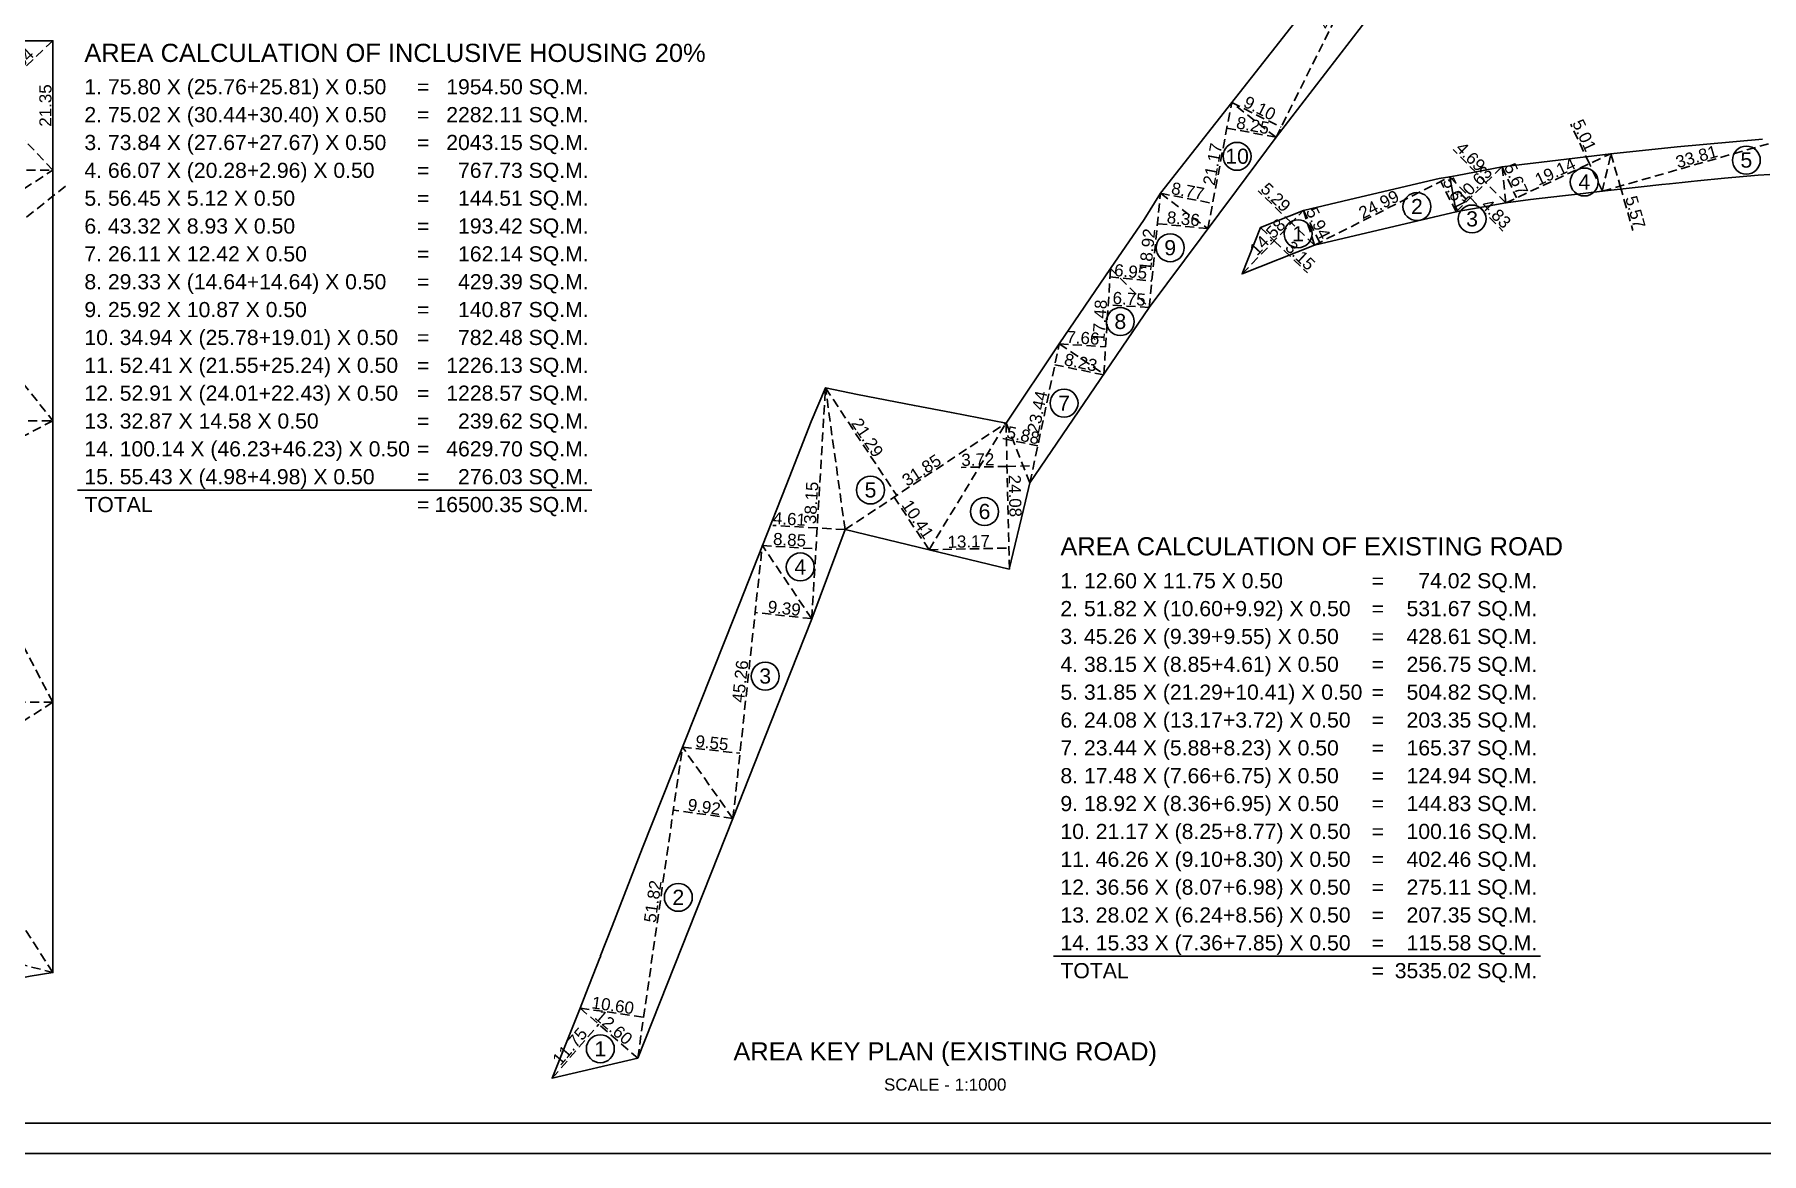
# Model space of a CAD drawing. Header units: millimetres. Extents: x 9625 to 10808, y -1607 to -1252.
# Drawn here: x 10449.5 to 10591.9, y -1603.1 to -1510.8 of the extents above; entities that cross this region are included whole.
import ezdxf
from ezdxf.enums import TextEntityAlignment as Align

# ---------------------------------------------------------------- set-up
doc = ezdxf.new("R2010")
doc.units = ezdxf.units.MM
doc.header["$LTSCALE"] = 3
doc.header["$MEASUREMENT"] = 0
doc.header["$PDMODE"] = 35
doc.header["$PDSIZE"] = 1
doc.linetypes.add('HIDDEN', pattern=[0.375, 0.25, -0.125])
doc.layers.get('Defpoints').update_dxf_attribs({"linetype": 'HIDDEN'})
for name, color, linetype in [('DIM', 8, 'HIDDEN'), ('PLOT TEXT', 3, 'Continuous'), ('Text', 3, 'Continuous'), ('WALL', 6, 'Continuous')]:
    doc.layers.add(name, color=color, linetype=linetype)
doc.styles.add('ARIAL', font='arial.ttf')
doc.styles.get("Standard").update_dxf_attribs({"font": 'arial.ttf'})
doc.dimstyles.new('ISO-25', dxfattribs={"dimtxt": 1, "dimasz": 1, "dimexe": 0, "dimexo": 0, "dimgap": 0.1, "dimtad": 1, "dimzin": 0, "dimdsep": 46, "dimtxsty": 'Standard', "dimblk": 'NONE', "dimcen": 2.5, "dimse1": 1, "dimse2": 1, "dimclrd": 256, "dimclre": 256, "dimclrt": 3, "dimadec": 0, "dimazin": 0, "dimtfac": 1, "dimtmove": 0, "dimatfit": 3, "dimfxl": 1, "dimarcsym": 0})

# ---------------------------------------------------------------- blocks, each defined once
blk = doc.blocks.new('*D1587')
at = {"layer": 'Defpoints', "color": 0}
for p in [(10451.02, -1511.33), (10445.69, -1516.35), (10445.69, -1516.35)]:
    blk.add_point(p, dxfattribs=at)
at = {"layer": 'DIM', "lineweight": -2}
blk.add_line((10451.02, -1511.33), (10445.69, -1516.35), dxfattribs=at)
at = {"layer": 'DIM', "color": 3, "insert": (10447.94, -1513.4), "char_height": 1, "attachment_point": 5, "rotation": 43.2957}
blk.add_mtext('14.64', dxfattribs=at)
blk = doc.blocks.new('_None')
blk = doc.blocks.new('*D1586')
at = {"layer": 'Defpoints', "color": 0}
for p in [(10440.97, -1511.33), (10440.97, -1511.33), (10451.02, -1522)]:
    blk.add_point(p, dxfattribs=at)
at = {"layer": 'DIM', "lineweight": -2}
blk.add_line((10451.02, -1522), (10440.97, -1511.33), dxfattribs=at)
at = {"layer": 'DIM', "color": 3, "insert": (10446.44, -1516.25), "char_height": 1, "attachment_point": 5, "rotation": 313.2957}
blk.add_mtext('29.33', dxfattribs=at)
blk = doc.blocks.new('*D1585')
at = {"layer": 'Defpoints', "color": 0}
for p in [(10451.02, -1522), (10440.95, -1530.05), (10441.99, -1531.35)]:
    blk.add_point(p, dxfattribs=at)
at = {"layer": 'DIM', "lineweight": -2}
blk.add_line((10452.06, -1523.31), (10441.99, -1531.35), dxfattribs=at)
at = {"layer": 'DIM', "color": 3, "insert": (10446.65, -1526.85), "char_height": 1, "attachment_point": 5, "rotation": 38.6117}
blk.add_mtext('25.78', dxfattribs=at)
blk = doc.blocks.new('*D1583')
at = {"layer": 'Defpoints', "color": 0}
for p in [(10440.12, -1529.01), (10451.02, -1542.66), (10451.02, -1542.66)]:
    blk.add_point(p, dxfattribs=at)
at = {"layer": 'DIM', "lineweight": -2}
blk.add_line((10440.12, -1529.01), (10451.02, -1542.66), dxfattribs=at)
at = {"layer": 'DIM', "color": 3, "insert": (10446.05, -1535.46), "char_height": 1, "attachment_point": 5, "rotation": 308.6117}
blk.add_mtext('34.94', dxfattribs=at)
blk = doc.blocks.new('*D1581')
at = {"layer": 'Defpoints', "color": 0}
for p in [(10451.02, -1522), (10451.02, -1522), (10440.12, -1529.01)]:
    blk.add_point(p, dxfattribs=at)
at = {"layer": 'DIM', "lineweight": -2}
blk.add_line((10440.12, -1529.01), (10451.02, -1522), dxfattribs=at)
at = {"layer": 'DIM', "color": 3, "insert": (10445.24, -1524.99), "char_height": 1, "attachment_point": 5, "rotation": 32.7301}
blk.add_mtext('25.92', dxfattribs=at)
blk = doc.blocks.new('*D1579')
at = {"layer": 'Defpoints', "color": 0}
for p in [(10451.02, -1542.66), (10441.48, -1547.66), (10441.48, -1547.66)]:
    blk.add_point(p, dxfattribs=at)
at = {"layer": 'DIM', "lineweight": -2}
blk.add_line((10451.02, -1542.66), (10441.48, -1547.66), dxfattribs=at)
at = {"layer": 'DIM', "color": 3, "insert": (10445.97, -1544.62), "char_height": 1, "attachment_point": 5, "rotation": 27.66}
blk.add_mtext('21.55', dxfattribs=at)
blk = doc.blocks.new('*D1578')
at = {"layer": 'Defpoints', "color": 0}
for p in [(10438.86, -1542.66), (10438.86, -1542.66), (10451.02, -1565.87)]:
    blk.add_point(p, dxfattribs=at)
at = {"layer": 'DIM', "lineweight": -2}
blk.add_line((10451.02, -1565.87), (10438.86, -1542.66), dxfattribs=at)
at = {"layer": 'DIM', "color": 3, "insert": (10445.48, -1553.98), "char_height": 1, "attachment_point": 5, "rotation": 297.66}
blk.add_mtext('52.41', dxfattribs=at)
blk = doc.blocks.new('*D1577')
at = {"layer": 'Defpoints', "color": 0}
for p in [(10451.02, -1565.87), (10440.91, -1572.34), (10440.91, -1572.34)]:
    blk.add_point(p, dxfattribs=at)
at = {"layer": 'DIM', "lineweight": -2}
blk.add_line((10451.02, -1565.87), (10440.91, -1572.34), dxfattribs=at)
at = {"layer": 'DIM', "color": 3, "insert": (10445.64, -1568.59), "char_height": 1, "attachment_point": 5, "rotation": 32.5852}
blk.add_mtext('24.01', dxfattribs=at)
blk = doc.blocks.new('*D1575')
at = {"layer": 'Defpoints', "color": 0}
for p in [(10436.77, -1565.87), (10436.77, -1565.87), (10451.02, -1588.16)]:
    blk.add_point(p, dxfattribs=at)
at = {"layer": 'DIM', "lineweight": -2}
blk.add_line((10451.02, -1588.16), (10436.77, -1565.87), dxfattribs=at)
at = {"layer": 'DIM', "color": 3, "insert": (10444.41, -1576.69), "char_height": 1, "attachment_point": 5, "rotation": 302.5852}
blk.add_mtext('52.91', dxfattribs=at)
blk = doc.blocks.new('*D1573')
at = {"layer": 'Defpoints', "color": 0}
for p in [(10435.1, -1584.08), (10451.02, -1588.16), (10451.02, -1588.16)]:
    blk.add_point(p, dxfattribs=at)
at = {"layer": 'DIM', "lineweight": -2}
blk.add_line((10435.1, -1584.08), (10451.02, -1588.16), dxfattribs=at)
at = {"layer": 'DIM', "color": 3, "insert": (10443.21, -1585.53), "char_height": 1, "attachment_point": 5, "rotation": 345.622}
blk.add_mtext('32.87', dxfattribs=at)
blk = doc.blocks.new('*D1572')
at = {"layer": 'Defpoints', "color": 0}
for p in [(10451.02, -1511.33), (10451.02, -1522), (10451.02, -1522)]:
    blk.add_point(p, dxfattribs=at)
at = {"layer": 'DIM', "lineweight": -2}
blk.add_line((10451.02, -1511.33), (10451.02, -1522), dxfattribs=at)
at = {"layer": 'DIM', "color": 3, "insert": (10450.41, -1516.67), "char_height": 1, "attachment_point": 5, "rotation": 90}
blk.add_mtext('21.35', dxfattribs=at)
blk = doc.blocks.new('*D1571')
at = {"layer": 'Defpoints', "color": 0}
for p in [(10440.97, -1511.33), (10451.02, -1511.33), (10451.02, -1511.33)]:
    blk.add_point(p, dxfattribs=at)
at = {"layer": 'DIM', "lineweight": -2}
blk.add_line((10440.97, -1511.33), (10451.02, -1511.33), dxfattribs=at)
at = {"layer": 'DIM', "color": 3, "insert": (10445.99, -1510.72), "char_height": 1, "attachment_point": 5}
blk.add_mtext('20.11', dxfattribs=at)
blk = doc.blocks.new('*D445')
at = {"layer": 'Defpoints', "color": 0}
for p in [(10579.49, -1520.64), (10580.26, -1523.32), (10580.26, -1523.32)]:
    blk.add_point(p, dxfattribs=at)
at = {"layer": 'DIM', "lineweight": -2}
for p, q in [((10579.49, -1520.64), (10580.26, -1523.32)), ((10580.26, -1523.32), (10581.31, -1526.97))]:
    blk.add_line(p, q, dxfattribs=at)
at = {"layer": 'DIM', "color": 3, "insert": (10581.51, -1525.46), "char_height": 1, "attachment_point": 5, "rotation": 285.972}
blk.add_mtext('5.57', dxfattribs=at)
blk = doc.blocks.new('*D444')
at = {"layer": 'Defpoints', "color": 0}
for p in [(10594.66, -1519.2), (10578.79, -1523.74), (10578.79, -1523.74)]:
    blk.add_point(p, dxfattribs=at)
at = {"layer": 'DIM', "lineweight": -2}
blk.add_line((10594.66, -1519.2), (10578.79, -1523.74), dxfattribs=at)
at = {"layer": 'DIM', "color": 3, "insert": (10586.56, -1520.89), "char_height": 1, "attachment_point": 5, "rotation": 15.972}
blk.add_mtext('33.81', dxfattribs=at)
blk = doc.blocks.new('*D443')
at = {"layer": 'Defpoints', "color": 0}
for p in [(10570.52, -1521.72), (10571.72, -1524.28), (10571.72, -1524.28)]:
    blk.add_point(p, dxfattribs=at)
at = {"layer": 'DIM', "lineweight": -2}
blk.add_line((10570.52, -1521.72), (10571.72, -1524.28), dxfattribs=at)
at = {"layer": 'DIM', "color": 3, "insert": (10571.68, -1522.74), "char_height": 1, "attachment_point": 5, "rotation": 295.1006}
blk.add_mtext('5.67', dxfattribs=at)
blk = doc.blocks.new('*D442')
at = {"layer": 'Defpoints', "color": 0}
for p in [(10577.72, -1521.47), (10577.72, -1521.47), (10578.79, -1523.74)]:
    blk.add_point(p, dxfattribs=at)
at = {"layer": 'DIM', "lineweight": -2}
for p, q in [((10577.72, -1521.47), (10576.19, -1518.21)), ((10578.79, -1523.74), (10577.72, -1521.47))]:
    blk.add_line(p, q, dxfattribs=at)
at = {"layer": 'DIM', "color": 3, "insert": (10577.3, -1519.13), "char_height": 1, "attachment_point": 5, "rotation": 295.1006}
blk.add_mtext('5.01', dxfattribs=at)
blk = doc.blocks.new('*D441')
at = {"layer": 'Defpoints', "color": 0}
for p in [(10579.49, -1520.64), (10579.49, -1520.64), (10570.83, -1524.7)]:
    blk.add_point(p, dxfattribs=at)
at = {"layer": 'DIM', "lineweight": -2}
blk.add_line((10570.83, -1524.7), (10579.49, -1520.64), dxfattribs=at)
at = {"layer": 'DIM', "color": 3, "insert": (10574.9, -1522.12), "char_height": 1, "attachment_point": 5, "rotation": 25.1006}
blk.add_mtext('19.14', dxfattribs=at)
blk = doc.blocks.new('*D440')
at = {"layer": 'Defpoints', "color": 0}
for p in [(10566.21, -1522.56), (10567.91, -1524.29), (10567.91, -1524.29)]:
    blk.add_point(p, dxfattribs=at)
at = {"layer": 'DIM', "lineweight": -2}
for p, q in [((10566.21, -1522.56), (10567.91, -1524.29)), ((10567.91, -1524.29), (10570.59, -1527.02))]:
    blk.add_line(p, q, dxfattribs=at)
at = {"layer": 'DIM', "color": 3, "insert": (10570.04, -1525.58), "char_height": 1, "attachment_point": 5, "rotation": 314.4799}
blk.add_mtext('4.83', dxfattribs=at)
blk = doc.blocks.new('*D439')
at = {"layer": 'Defpoints', "color": 0}
for p in [(10569.19, -1523.03), (10569.19, -1523.03), (10570.83, -1524.7)]:
    blk.add_point(p, dxfattribs=at)
at = {"layer": 'DIM', "lineweight": -2}
for p, q in [((10569.19, -1523.03), (10566.49, -1520.29)), ((10570.83, -1524.7), (10569.19, -1523.03))]:
    blk.add_line(p, q, dxfattribs=at)
at = {"layer": 'DIM', "color": 3, "insert": (10567.93, -1520.88), "char_height": 1, "attachment_point": 5, "rotation": 314.4799}
blk.add_mtext('4.69', dxfattribs=at)
blk = doc.blocks.new('*D438')
at = {"layer": 'Defpoints', "color": 0}
for p in [(10570.52, -1521.72), (10570.52, -1521.72), (10566.73, -1525.44)]:
    blk.add_point(p, dxfattribs=at)
at = {"layer": 'DIM', "lineweight": -2}
blk.add_line((10566.73, -1525.44), (10570.52, -1521.72), dxfattribs=at)
at = {"layer": 'DIM', "color": 3, "insert": (10568.2, -1523.14), "char_height": 1, "attachment_point": 5, "rotation": 44.4799}
blk.add_mtext('10.63', dxfattribs=at)
blk = doc.blocks.new('*D437')
at = {"layer": 'Defpoints', "color": 0}
for p in [(10565.47, -1522.94), (10565.47, -1522.94), (10566.73, -1525.44)]:
    blk.add_point(p, dxfattribs=at)
at = {"layer": 'DIM', "lineweight": -2}
blk.add_line((10566.73, -1525.44), (10565.47, -1522.94), dxfattribs=at)
at = {"layer": 'DIM', "color": 3, "insert": (10566.64, -1523.92), "char_height": 1, "attachment_point": 5, "rotation": 296.7359}
blk.add_mtext('5.61', dxfattribs=at)
blk = doc.blocks.new('*D436')
at = {"layer": 'Defpoints', "color": 0}
for p in [(10554.15, -1525.31), (10555.49, -1527.97), (10555.49, -1527.97)]:
    blk.add_point(p, dxfattribs=at)
at = {"layer": 'DIM', "lineweight": -2}
blk.add_line((10554.15, -1525.31), (10555.49, -1527.97), dxfattribs=at)
at = {"layer": 'DIM', "color": 3, "insert": (10555.36, -1526.37), "char_height": 1, "attachment_point": 5, "rotation": 296.7359}
blk.add_mtext('5.94', dxfattribs=at)
blk = doc.blocks.new('*D435')
at = {"layer": 'Defpoints', "color": 0}
for p in [(10566.21, -1522.56), (10566.21, -1522.56), (10555.05, -1528.18)]:
    blk.add_point(p, dxfattribs=at)
at = {"layer": 'DIM', "lineweight": -2}
blk.add_line((10555.05, -1528.18), (10566.21, -1522.56), dxfattribs=at)
at = {"layer": 'DIM', "color": 3, "insert": (10560.36, -1524.83), "char_height": 1, "attachment_point": 5, "rotation": 26.7359}
blk.add_mtext('24.99', dxfattribs=at)
blk = doc.blocks.new('*D434')
at = {"layer": 'Defpoints', "color": 0}
for p in [(10550.6, -1526.73), (10551.73, -1527.82), (10551.73, -1527.82)]:
    blk.add_point(p, dxfattribs=at)
at = {"layer": 'DIM', "lineweight": -2}
for p, q in [((10550.6, -1526.73), (10551.73, -1527.82)), ((10551.73, -1527.82), (10554.47, -1530.47))]:
    blk.add_line(p, q, dxfattribs=at)
at = {"layer": 'DIM', "color": 3, "insert": (10553.88, -1529.05), "char_height": 1, "attachment_point": 5, "rotation": 316.0235}
blk.add_mtext('3.15', dxfattribs=at)
blk = doc.blocks.new('*D433')
at = {"layer": 'Defpoints', "color": 0}
for p in [(10553.15, -1526.35), (10553.15, -1526.35), (10555.05, -1528.18)]:
    blk.add_point(p, dxfattribs=at)
at = {"layer": 'DIM', "lineweight": -2}
for p, q in [((10553.15, -1526.35), (10550.42, -1523.71)), ((10555.05, -1528.18), (10553.15, -1526.35))]:
    blk.add_line(p, q, dxfattribs=at)
at = {"layer": 'DIM', "color": 3, "insert": (10551.85, -1524.24), "char_height": 1, "attachment_point": 5, "rotation": 316.0235}
blk.add_mtext('5.29', dxfattribs=at)
blk = doc.blocks.new('*D432')
at = {"layer": 'Defpoints', "color": 0}
for p in [(10554.15, -1525.31), (10554.15, -1525.31), (10549.09, -1530.56)]:
    blk.add_point(p, dxfattribs=at)
at = {"layer": 'DIM', "lineweight": -2}
blk.add_line((10549.09, -1530.56), (10554.15, -1525.31), dxfattribs=at)
at = {"layer": 'DIM', "color": 3, "insert": (10551.18, -1527.51), "char_height": 1, "attachment_point": 5, "rotation": 46.0235}
blk.add_mtext('14.58', dxfattribs=at)
blk = doc.blocks.new('*D422')
at = {"layer": 'Defpoints', "color": 0}
for p in [(10548.23, -1516.42), (10552.3, -1518.46), (10552.3, -1518.46)]:
    blk.add_point(p, dxfattribs=at)
at = {"layer": 'DIM', "lineweight": -2}
blk.add_line((10548.23, -1516.42), (10552.3, -1518.46), dxfattribs=at)
at = {"layer": 'DIM', "color": 3, "insert": (10550.54, -1516.89), "char_height": 1, "attachment_point": 5, "rotation": 333.4339}
blk.add_mtext('9.10', dxfattribs=at)
blk = doc.blocks.new('*D420')
at = {"layer": 'Defpoints', "color": 0}
for p in [(10562.23, -1498.61), (10562.23, -1498.61), (10551.88, -1519.29)]:
    blk.add_point(p, dxfattribs=at)
at = {"layer": 'DIM', "lineweight": -2}
blk.add_line((10551.88, -1519.29), (10562.23, -1498.61), dxfattribs=at)
at = {"layer": 'DIM', "color": 3, "insert": (10556.51, -1508.68), "char_height": 1, "attachment_point": 5, "rotation": 63.4339}
blk.add_mtext('46.26', dxfattribs=at)
blk = doc.blocks.new('*D419')
at = {"layer": 'Defpoints', "color": 0}
for p in [(10542.35, -1523.91), (10546.66, -1524.73), (10546.66, -1524.73)]:
    blk.add_point(p, dxfattribs=at)
at = {"layer": 'DIM', "lineweight": -2}
blk.add_line((10542.35, -1523.91), (10546.66, -1524.73), dxfattribs=at)
at = {"layer": 'DIM', "color": 3, "insert": (10544.61, -1523.72), "char_height": 1, "attachment_point": 5, "rotation": 349.2742}
blk.add_mtext('8.77', dxfattribs=at)
blk = doc.blocks.new('*D418')
at = {"layer": 'Defpoints', "color": 0}
for p in [(10547.83, -1518.53), (10547.83, -1518.53), (10551.88, -1519.29)]:
    blk.add_point(p, dxfattribs=at)
at = {"layer": 'DIM', "lineweight": -2}
blk.add_line((10551.88, -1519.29), (10547.83, -1518.53), dxfattribs=at)
at = {"layer": 'DIM', "color": 3, "insert": (10549.97, -1518.31), "char_height": 1, "attachment_point": 5, "rotation": 349.2742}
blk.add_mtext('8.25', dxfattribs=at)
blk = doc.blocks.new('*D417')
at = {"layer": 'Defpoints', "color": 0}
for p in [(10548.23, -1516.42), (10548.23, -1516.42), (10546.26, -1526.82)]:
    blk.add_point(p, dxfattribs=at)
at = {"layer": 'DIM', "lineweight": -2}
blk.add_line((10546.26, -1526.82), (10548.23, -1516.42), dxfattribs=at)
at = {"layer": 'DIM', "color": 3, "insert": (10546.65, -1521.51), "char_height": 1, "attachment_point": 5, "rotation": 79.2742}
blk.add_mtext('21.17', dxfattribs=at)
blk = doc.blocks.new('*D416')
at = {"layer": 'Defpoints', "color": 0}
for p in [(10538.24, -1530.09), (10541.7, -1530.44), (10541.63, -1531.14)]:
    blk.add_point(p, dxfattribs=at)
at = {"layer": 'DIM', "lineweight": -2}
blk.add_line((10538.17, -1530.8), (10541.63, -1531.14), dxfattribs=at)
at = {"layer": 'DIM', "color": 3, "insert": (10539.9, -1530.36), "char_height": 1, "attachment_point": 5, "rotation": 354.3533}
blk.add_mtext('6.95', dxfattribs=at)
blk = doc.blocks.new('*D415')
at = {"layer": 'Defpoints', "color": 0}
for p in [(10542.1, -1526.41), (10542.1, -1526.41), (10546.26, -1526.82)]:
    blk.add_point(p, dxfattribs=at)
at = {"layer": 'DIM', "lineweight": -2}
blk.add_line((10546.26, -1526.82), (10542.1, -1526.41), dxfattribs=at)
at = {"layer": 'DIM', "color": 3, "insert": (10544.24, -1526.01), "char_height": 1, "attachment_point": 5, "rotation": 354.3533}
blk.add_mtext('8.36', dxfattribs=at)
blk = doc.blocks.new('*D414')
at = {"layer": 'Defpoints', "color": 0}
for p in [(10542.35, -1523.91), (10542.35, -1523.91), (10541.42, -1533.32)]:
    blk.add_point(p, dxfattribs=at)
at = {"layer": 'DIM', "lineweight": -2}
blk.add_line((10541.42, -1533.32), (10542.35, -1523.91), dxfattribs=at)
at = {"layer": 'DIM', "color": 3, "insert": (10541.27, -1528.56), "char_height": 1, "attachment_point": 5, "rotation": 84.3533}
blk.add_mtext('18.92', dxfattribs=at)
blk = doc.blocks.new('*D413')
at = {"layer": 'Defpoints', "color": 0}
for p in [(10534.01, -1536.32), (10537.83, -1536.56), (10537.83, -1536.56)]:
    blk.add_point(p, dxfattribs=at)
at = {"layer": 'DIM', "lineweight": -2}
blk.add_line((10534.01, -1536.32), (10537.83, -1536.56), dxfattribs=at)
at = {"layer": 'DIM', "color": 3, "insert": (10535.96, -1535.83), "char_height": 1, "attachment_point": 5, "rotation": 356.3365}
blk.add_mtext('7.66', dxfattribs=at)
blk = doc.blocks.new('*D412')
at = {"layer": 'Defpoints', "color": 0}
for p in [(10538.05, -1533.11), (10538.05, -1533.11), (10541.42, -1533.32)]:
    blk.add_point(p, dxfattribs=at)
at = {"layer": 'DIM', "lineweight": -2}
blk.add_line((10541.42, -1533.32), (10538.05, -1533.11), dxfattribs=at)
at = {"layer": 'DIM', "color": 3, "insert": (10539.77, -1532.61), "char_height": 1, "attachment_point": 5, "rotation": 356.3365}
blk.add_mtext('6.75', dxfattribs=at)
blk = doc.blocks.new('*D411')
at = {"layer": 'Defpoints', "color": 0}
for p in [(10538.24, -1530.09), (10538.24, -1530.09), (10537.68, -1538.82)]:
    blk.add_point(p, dxfattribs=at)
at = {"layer": 'DIM', "lineweight": -2}
blk.add_line((10537.68, -1538.82), (10538.24, -1530.09), dxfattribs=at)
at = {"layer": 'DIM', "color": 3, "insert": (10537.35, -1534.42), "char_height": 1, "attachment_point": 5, "rotation": 86.3365}
blk.add_mtext('17.48', dxfattribs=at)
blk = doc.blocks.new('*D410')
at = {"layer": 'Defpoints', "color": 0}
for p in [(10529.62, -1542.85), (10532.5, -1543.46), (10532.23, -1544.74)]:
    blk.add_point(p, dxfattribs=at)
at = {"layer": 'DIM', "lineweight": -2}
blk.add_line((10529.35, -1544.13), (10532.23, -1544.74), dxfattribs=at)
at = {"layer": 'DIM', "color": 3, "insert": (10531.03, -1543.86), "char_height": 1, "attachment_point": 5, "rotation": 348.098}
blk.add_mtext('5.88', dxfattribs=at)
blk = doc.blocks.new('*D409')
at = {"layer": 'Defpoints', "color": 0}
for p in [(10533.64, -1538.04), (10533.66, -1537.97), (10537.68, -1538.82)]:
    blk.add_point(p, dxfattribs=at)
at = {"layer": 'DIM', "lineweight": -2}
blk.add_line((10537.67, -1538.89), (10533.64, -1538.04), dxfattribs=at)
at = {"layer": 'DIM', "color": 3, "insert": (10535.78, -1537.86), "char_height": 1, "attachment_point": 5, "rotation": 348.098}
blk.add_mtext('8.23', dxfattribs=at)
blk = doc.blocks.new('*D408')
at = {"layer": 'Defpoints', "color": 0}
for p in [(10534.01, -1536.32), (10534.01, -1536.32), (10531.59, -1547.79)]:
    blk.add_point(p, dxfattribs=at)
at = {"layer": 'DIM', "lineweight": -2}
blk.add_line((10531.59, -1547.79), (10534.01, -1536.32), dxfattribs=at)
at = {"layer": 'DIM', "color": 3, "insert": (10532.2, -1541.93), "char_height": 1, "attachment_point": 5, "rotation": 78.098}
blk.add_mtext('23.44', dxfattribs=at)
blk = doc.blocks.new('*D407')
at = {"layer": 'Defpoints', "color": 0}
for p in [(10523.27, -1553.3), (10529.85, -1553.16), (10529.85, -1553.16)]:
    blk.add_point(p, dxfattribs=at)
at = {"layer": 'DIM', "lineweight": -2}
blk.add_line((10523.27, -1553.3), (10529.85, -1553.16), dxfattribs=at)
at = {"layer": 'DIM', "color": 3, "insert": (10526.54, -1552.62), "char_height": 1, "attachment_point": 5, "rotation": 1.2498}
blk.add_mtext('13.17', dxfattribs=at)
blk = doc.blocks.new('*D406')
at = {"layer": 'Defpoints', "color": 0}
for p in [(10529.7, -1546.43), (10529.73, -1547.83), (10531.59, -1547.79)]:
    blk.add_point(p, dxfattribs=at)
at = {"layer": 'DIM', "lineweight": -2}
for p, q in [((10529.7, -1546.43), (10525.92, -1546.51)), ((10531.56, -1546.38), (10529.7, -1546.43))]:
    blk.add_line(p, q, dxfattribs=at)
at = {"layer": 'DIM', "color": 3, "insert": (10527.29, -1545.87), "char_height": 1, "attachment_point": 5, "rotation": 1.2498}
blk.add_mtext('3.72', dxfattribs=at)
blk = doc.blocks.new('*D405')
at = {"layer": 'Defpoints', "color": 0}
for p in [(10529.62, -1542.85), (10529.62, -1542.85), (10529.89, -1554.89)]:
    blk.add_point(p, dxfattribs=at)
at = {"layer": 'DIM', "lineweight": -2}
blk.add_line((10529.89, -1554.89), (10529.62, -1542.85), dxfattribs=at)
at = {"layer": 'DIM', "color": 3, "insert": (10530.36, -1548.86), "char_height": 1, "attachment_point": 5, "rotation": 271.2498}
blk.add_mtext('24.08', dxfattribs=at)
blk = doc.blocks.new('*D404')
at = {"layer": 'Defpoints', "color": 0}
for p in [(10514.73, -1539.95), (10520.6, -1548.82), (10520.6, -1548.82)]:
    blk.add_point(p, dxfattribs=at)
at = {"layer": 'DIM', "lineweight": -2}
blk.add_line((10514.73, -1539.95), (10520.6, -1548.82), dxfattribs=at)
at = {"layer": 'DIM', "color": 3, "insert": (10518.18, -1544.05), "char_height": 1, "attachment_point": 5, "rotation": 303.5015}
blk.add_mtext('21.29', dxfattribs=at)
blk = doc.blocks.new('*D403')
at = {"layer": 'Defpoints', "color": 0}
for p in [(10520.39, -1548.96), (10520.39, -1548.96), (10523.27, -1553.3)]:
    blk.add_point(p, dxfattribs=at)
at = {"layer": 'DIM', "lineweight": -2}
blk.add_line((10523.27, -1553.3), (10520.39, -1548.96), dxfattribs=at)
at = {"layer": 'DIM', "color": 3, "insert": (10522.34, -1550.79), "char_height": 1, "attachment_point": 5, "rotation": 303.5015}
blk.add_mtext('10.41', dxfattribs=at)
blk = doc.blocks.new('*D402')
at = {"layer": 'Defpoints', "color": 0}
for p in [(10529.62, -1542.85), (10529.62, -1542.85), (10516.34, -1551.64)]:
    blk.add_point(p, dxfattribs=at)
at = {"layer": 'DIM', "lineweight": -2}
blk.add_line((10516.34, -1551.64), (10529.62, -1542.85), dxfattribs=at)
at = {"layer": 'DIM', "color": 3, "insert": (10522.65, -1546.74), "char_height": 1, "attachment_point": 5, "rotation": 33.5015}
blk.add_mtext('31.85', dxfattribs=at)
blk = doc.blocks.new('*D401')
at = {"layer": 'Defpoints', "color": 0}
for p in [(10509.52, -1552.96), (10513.94, -1553.22), (10513.94, -1553.22)]:
    blk.add_point(p, dxfattribs=at)
at = {"layer": 'DIM', "lineweight": -2}
blk.add_line((10509.52, -1552.96), (10513.94, -1553.22), dxfattribs=at)
at = {"layer": 'DIM', "color": 3, "insert": (10511.77, -1552.48), "char_height": 1, "attachment_point": 5, "rotation": 356.5923}
blk.add_mtext('8.85', dxfattribs=at)
blk = doc.blocks.new('*D400')
at = {"layer": 'Defpoints', "color": 0}
for p in [(10514.04, -1551.5), (10514.04, -1551.5), (10516.34, -1551.64)]:
    blk.add_point(p, dxfattribs=at)
at = {"layer": 'DIM', "lineweight": -2}
for p, q in [((10514.04, -1551.5), (10510.4, -1551.29)), ((10516.34, -1551.64), (10514.04, -1551.5))]:
    blk.add_line(p, q, dxfattribs=at)
at = {"layer": 'DIM', "color": 3, "insert": (10511.76, -1550.76), "char_height": 1, "attachment_point": 5, "rotation": 356.5923}
blk.add_mtext('4.61', dxfattribs=at)
blk = doc.blocks.new('*D399')
at = {"layer": 'Defpoints', "color": 0}
for p in [(10514.73, -1539.95), (10514.73, -1539.95), (10513.6, -1558.98)]:
    blk.add_point(p, dxfattribs=at)
at = {"layer": 'DIM', "lineweight": -2}
blk.add_line((10513.6, -1558.98), (10514.73, -1539.95), dxfattribs=at)
at = {"layer": 'DIM', "color": 3, "insert": (10513.55, -1549.43), "char_height": 1, "attachment_point": 5, "rotation": 86.5923}
blk.add_mtext('38.15', dxfattribs=at)
blk = doc.blocks.new('*D398')
at = {"layer": 'Defpoints', "color": 0}
for p in [(10502.93, -1569.57), (10507.68, -1570.08), (10507.68, -1570.08)]:
    blk.add_point(p, dxfattribs=at)
at = {"layer": 'DIM', "lineweight": -2}
blk.add_line((10502.93, -1569.57), (10507.68, -1570.08), dxfattribs=at)
at = {"layer": 'DIM', "color": 3, "insert": (10505.37, -1569.22), "char_height": 1, "attachment_point": 5, "rotation": 353.8456}
blk.add_mtext('9.55', dxfattribs=at)
blk = doc.blocks.new('*D397')
at = {"layer": 'Defpoints', "color": 0}
for p in [(10508.93, -1558.48), (10508.93, -1558.48), (10513.6, -1558.98)]:
    blk.add_point(p, dxfattribs=at)
at = {"layer": 'DIM', "lineweight": -2}
blk.add_line((10513.6, -1558.98), (10508.93, -1558.48), dxfattribs=at)
at = {"layer": 'DIM', "color": 3, "insert": (10511.33, -1558.13), "char_height": 1, "attachment_point": 5, "rotation": 353.8456}
blk.add_mtext('9.39', dxfattribs=at)
blk = doc.blocks.new('*D396')
at = {"layer": 'Defpoints', "color": 0}
for p in [(10509.52, -1552.96), (10509.52, -1552.96), (10507.1, -1575.46)]:
    blk.add_point(p, dxfattribs=at)
at = {"layer": 'DIM', "lineweight": -2}
blk.add_line((10507.1, -1575.46), (10509.52, -1552.96), dxfattribs=at)
at = {"layer": 'DIM', "color": 3, "insert": (10507.7, -1564.15), "char_height": 1, "attachment_point": 5, "rotation": 83.8456}
blk.add_mtext('45.26', dxfattribs=at)
blk = doc.blocks.new('*D395')
at = {"layer": 'Defpoints', "color": 0}
for p in [(10494.49, -1591.09), (10499.74, -1591.85), (10499.74, -1591.85)]:
    blk.add_point(p, dxfattribs=at)
at = {"layer": 'DIM', "lineweight": -2}
blk.add_line((10494.49, -1591.09), (10499.74, -1591.85), dxfattribs=at)
at = {"layer": 'DIM', "color": 3, "insert": (10497.2, -1590.87), "char_height": 1, "attachment_point": 5, "rotation": 351.8405}
blk.add_mtext('10.60', dxfattribs=at)
blk = doc.blocks.new('*D394')
at = {"layer": 'Defpoints', "color": 0}
for p in [(10502.19, -1574.76), (10502.19, -1574.76), (10507.1, -1575.46)]:
    blk.add_point(p, dxfattribs=at)
at = {"layer": 'DIM', "lineweight": -2}
blk.add_line((10507.1, -1575.46), (10502.19, -1574.76), dxfattribs=at)
at = {"layer": 'DIM', "color": 3, "insert": (10504.73, -1574.5), "char_height": 1, "attachment_point": 5, "rotation": 351.8405}
blk.add_mtext('9.92', dxfattribs=at)
blk = doc.blocks.new('*D393')
at = {"layer": 'Defpoints', "color": 0}
for p in [(10502.93, -1569.57), (10502.93, -1569.57), (10499.25, -1595.22)]:
    blk.add_point(p, dxfattribs=at)
at = {"layer": 'DIM', "lineweight": -2}
blk.add_line((10499.25, -1595.22), (10502.93, -1569.57), dxfattribs=at)
at = {"layer": 'DIM', "color": 3, "insert": (10500.49, -1582.3), "char_height": 1, "attachment_point": 5, "rotation": 81.8405}
blk.add_mtext('51.82', dxfattribs=at)
blk = doc.blocks.new('*D392')
at = {"layer": 'Defpoints', "color": 0}
for p in [(10496.03, -1592.43), (10496.03, -1592.43), (10492.19, -1596.88)]:
    blk.add_point(p, dxfattribs=at)
at = {"layer": 'DIM', "lineweight": -2}
blk.add_line((10492.19, -1596.88), (10496.03, -1592.43), dxfattribs=at)
at = {"layer": 'DIM', "color": 3, "insert": (10493.65, -1594.25), "char_height": 1, "attachment_point": 5, "rotation": 49.13}
blk.add_mtext('11.75', dxfattribs=at)
blk = doc.blocks.new('*D391')
at = {"layer": 'Defpoints', "color": 0}
for p in [(10494.49, -1591.09), (10499.25, -1595.22), (10499.25, -1595.22)]:
    blk.add_point(p, dxfattribs=at)
at = {"layer": 'DIM', "lineweight": -2}
blk.add_line((10494.49, -1591.09), (10499.25, -1595.22), dxfattribs=at)
at = {"layer": 'DIM', "color": 3, "insert": (10497.27, -1592.69), "char_height": 1, "attachment_point": 5, "rotation": 319.13}
blk.add_mtext('12.60', dxfattribs=at)

msp = doc.modelspace()

# ---------------------------------------------------------------- linework, layer by layer
at = {"layer": 'DIM'}
for p, q in [((10551.8816, -1519.2929), (10548.2283, -1516.4228)), ((10578.7851, -1523.7448), (10579.4935, -1520.6444)), ((10440.9657, -1522.0047), (10451.022, -1522.0047)), ((10570.5217, -1521.7177), (10570.8287, -1524.7034)), ((10542.3468, -1523.9091), (10546.2582, -1526.8233)), ((10554.1507, -1525.3139), (10555.0541, -1528.1833)), ((10538.242, -1530.0949), (10541.4161, -1533.3224)), ((10534.0065, -1536.3192), (10537.6835, -1538.8171)), ((10516.3432, -1551.6405), (10514.7294, -1539.9453)), ((10438.8567, -1542.6625), (10451.022, -1542.6625)), ((10523.2665, -1553.3013), (10529.623, -1542.8503)), ((10531.5891, -1547.7884), (10529.623, -1542.8503)), ((10513.5957, -1558.985), (10509.5223, -1552.9617)), ((10436.7745, -1565.8734), (10451.022, -1565.8734)), ((10507.0962, -1575.4613), (10502.9301, -1569.5664))]:
    msp.add_line(p, q, dxfattribs=at)
at = {"layer": 'PLOT TEXT', "linetype": 'Continuous'}
for p, q in [((10453.0368, -1548.3896), (10495.4676, -1548.3896)), ((10533.5217, -1586.8247), (10573.6816, -1586.8247))]:
    msp.add_line(p, q, dxfattribs=at)
at = {"layer": 'Text', "linetype": 'Continuous'}
for centre in [(10548.6696, -1520.8595), (10590.6645, -1521.1759), (10577.2971, -1522.976), (10563.4983, -1525.0014), (10568.048, -1526.0253), (10553.702, -1527.247), (10543.154, -1528.4015), (10539.0404, -1534.482), (10534.4024, -1541.212), (10518.4408, -1548.3744), (10527.8438, -1550.1503), (10512.6494, -1554.7171), (10509.7598, -1563.7225), (10502.5946, -1581.9618), (10496.163, -1594.4492)]:
    msp.add_circle(centre, 1.1515, dxfattribs=at)
at = {"layer": 'WALL', "color": 8}
msp.add_lwpolyline([(10100.0905, -1603.0802), (10808.0631, -1603.0802), (10808.0631, -1252.0859), (10100.0905, -1252.0859)], close=True, dxfattribs=at)
at = {"layer": 'WALL'}
for points in [[(10104.0905, -1600.5802), (10805.5631, -1600.5802), (10805.5631, -1254.5859), (10104.0905, -1254.5859)], [(10440.9657, -1511.3317), (10451.022, -1511.3317), (10451.022, -1588.1643), (10449.1537, -1588.471), (10443.522, -1589.6038), (10435.1339, -1591.3047), (10434.3708, -1591.4193), (10434.449, -1590.7149), (10434.7066, -1588.3943), (10435.1021, -1584.0833), (10436.1767, -1572.3652), (10436.1767, -1572.3652), (10436.7745, -1565.8734), (10437.762, -1555.0985), (10438.8567, -1542.6625), (10439.3333, -1537.535), (10440.1201, -1529.0117), (10440.9657, -1522.0047)], [(10566.2129, -1522.5623), (10565.3442, -1522.6827), (10557.9569, -1524.4192), (10554.1507, -1525.3139), (10550.5958, -1526.7302), (10549.0889, -1530.5599), (10555.0541, -1528.1833), (10564.9732, -1525.8479), (10566.7288, -1525.4424)]]:
    msp.add_lwpolyline(points, close=True, dxfattribs=at)
for points in [[(10565.1218, -1502.0884), (10551.8816, -1519.2929), (10548.6108, -1523.6658), (10541.4161, -1533.3224), (10531.5891, -1547.7884), (10531.227, -1549.2979), (10529.8857, -1554.8892), (10523.2665, -1553.3013), (10516.3432, -1551.6405), (10514.9775, -1555.3157), (10513.5957, -1558.985), (10510.7262, -1566.2814), (10507.0962, -1575.4613), (10499.2524, -1595.216), (10492.189, -1596.8764), (10494.4894, -1591.0945), (10494.4869, -1591.0935), (10494.9632, -1589.9025), (10496.1131, -1586.9526), (10496.1138, -1586.9527), (10496.2009, -1586.8351), (10496.1618, -1586.8279), (10497.1278, -1584.3497), (10499.6497, -1577.8861), (10502.9301, -1569.5664), (10505.4788, -1563.2293), (10507.2141, -1558.8166), (10509.5223, -1552.9617), (10511.4885, -1547.9942), (10512.683, -1544.9765), (10513.5595, -1542.7321), (10514.7294, -1539.9453), (10517.36, -1540.4898), (10522.0679, -1541.4075), (10525.1102, -1541.9885), (10529.623, -1542.8503), (10534.0065, -1536.3192), (10538.242, -1530.0949), (10541.0135, -1526.0729), (10542.3468, -1523.9091), (10562.2252, -1498.6065)], [(10592.6104, -1522.3471), (10591.6504, -1522.4238), (10588.8707, -1522.6659), (10586.63, -1522.8668), (10586.101, -1522.9279), (10585.3827, -1523.0109), (10584.3223, -1523.1242), (10583.7086, -1523.1898), (10581.9809, -1523.381), (10578.7851, -1523.7448), (10577.2219, -1523.9238), (10574.5307, -1524.2331), (10572.853, -1524.4311), (10570.8287, -1524.7034), (10568.5535, -1525.111), (10566.816, -1525.4222), (10566.7288, -1525.4424), (10566.2129, -1522.5623), (10566.2129, -1522.5623), (10566.8254, -1522.4422), (10570.5217, -1521.7177), (10573.763, -1521.328), (10579.4935, -1520.6444), (10584.9692, -1520.0803), (10591.9857, -1519.4435)]]:
    msp.add_lwpolyline(points, dxfattribs=at)

# ---------------------------------------------------------------- texts
at = {"layer": 'PLOT TEXT', "linetype": 'Continuous', "style": 'ARIAL'}
for s, p in [('1. 75.80 X (25.76+25.81) X 0.50', (10453.6186, -1515.7482)), ('=', (10481.0492, -1515.7482)), ('2. 75.02 X (30.44+30.40) X 0.50', (10453.6186, -1518.0449)), ('=', (10481.0492, -1518.0449)), ('3. 73.84 X (27.67+27.67) X 0.50', (10453.6186, -1520.3415)), ('=', (10481.0492, -1520.3415)), ('4. 66.07 X (20.28+2.96) X 0.50', (10453.6186, -1522.6381)), ('=', (10481.0492, -1522.6381)), ('5. 56.45 X 5.12 X 0.50', (10453.6186, -1524.9348)), ('=', (10481.0492, -1524.9348)), ('6. 43.32 X 8.93 X 0.50', (10453.6186, -1527.2314)), ('=', (10481.0492, -1527.2314)), ('7. 26.11 X 12.42 X 0.50', (10453.6186, -1529.528)), ('=', (10481.0492, -1529.528)), ('8. 29.33 X (14.64+14.64) X 0.50', (10453.6186, -1531.8247)), ('=', (10481.0492, -1531.8247)), ('9. 25.92 X 10.87 X 0.50', (10453.6186, -1534.1213)), ('=', (10481.0492, -1534.1213)), ('10. 34.94 X (25.78+19.01) X 0.50', (10453.6186, -1536.4179)), ('=', (10481.0492, -1536.4179)), ('11. 52.41 X (21.55+25.24) X 0.50', (10453.6186, -1538.7146)), ('=', (10481.0492, -1538.7146)), ('12. 52.91 X (24.01+22.43) X 0.50', (10453.6186, -1541.0112)), ('=', (10481.0492, -1541.0112)), ('13. 32.87 X 14.58 X 0.50', (10453.6186, -1543.3078)), ('=', (10481.0492, -1543.3078)), ('14. 100.14 X (46.23+46.23) X 0.50', (10453.6186, -1545.6045)), ('=', (10481.0492, -1545.6045)), ('15. 55.43 X (4.98+4.98) X 0.50', (10453.6186, -1547.9011)), ('=', (10481.0492, -1547.9011)), ('TOTAL', (10453.6186, -1550.1977)), ('=', (10481.0492, -1550.1977)), ('1. 12.60 X 11.75 X 0.50', (10534.1035, -1556.4799)), ('=', (10559.7677, -1556.4799)), ('2. 51.82 X (10.60+9.92) X 0.50', (10534.1035, -1558.7765)), ('=', (10559.7677, -1558.7765)), ('3. 45.26 X (9.39+9.55) X 0.50', (10534.1035, -1561.0732)), ('=', (10559.7677, -1561.0732)), ('4. 38.15 X (8.85+4.61) X 0.50', (10534.1035, -1563.3698)), ('=', (10559.7677, -1563.3698)), ('5. 31.85 X (21.29+10.41) X 0.50', (10534.1035, -1565.6664)), ('=', (10559.7677, -1565.6664)), ('6. 24.08 X (13.17+3.72) X 0.50', (10534.1035, -1567.9631)), ('=', (10559.7677, -1567.9631)), ('7. 23.44 X (5.88+8.23) X 0.50', (10534.1035, -1570.2597)), ('=', (10559.7677, -1570.2597)), ('8. 17.48 X (7.66+6.75) X 0.50', (10534.1035, -1572.5563)), ('=', (10559.7677, -1572.5563)), ('9. 18.92 X (8.36+6.95) X 0.50', (10534.1035, -1574.853)), ('=', (10559.7677, -1574.853)), ('10. 21.17 X (8.25+8.77) X 0.50', (10534.1035, -1577.1496)), ('=', (10559.7677, -1577.1496)), ('11. 46.26 X (9.10+8.30) X 0.50', (10534.1035, -1579.4462)), ('=', (10559.7677, -1579.4462)), ('12. 36.56 X (8.07+6.98) X 0.50', (10534.1035, -1581.7429)), ('=', (10559.7677, -1581.7429)), ('13. 28.02 X (6.24+8.56) X 0.50', (10534.1035, -1584.0395)), ('=', (10559.7677, -1584.0395)), ('14. 15.33 X (7.36+7.85) X 0.50', (10534.1035, -1586.3361)), ('=', (10559.7677, -1586.3361)), ('TOTAL', (10534.1035, -1588.6328)), ('=', (10559.7677, -1588.6328))]:
    msp.add_text(s, height=1.25, dxfattribs=at).set_placement(p)
for s, p in [('1954.50', (10489.7697, -1515.7482)), ('SQ.M.', (10495.199, -1515.7482)), ('2282.11', (10489.7697, -1518.0449)), ('SQ.M.', (10495.199, -1518.0449)), ('2043.15', (10489.7697, -1520.3415)), ('SQ.M.', (10495.199, -1520.3415)), ('767.73', (10489.7697, -1522.6381)), ('SQ.M.', (10495.199, -1522.6381)), ('144.51', (10489.7697, -1524.9348)), ('SQ.M.', (10495.199, -1524.9348)), ('193.42', (10489.7697, -1527.2314)), ('SQ.M.', (10495.199, -1527.2314)), ('162.14', (10489.7697, -1529.528)), ('SQ.M.', (10495.199, -1529.528)), ('429.39', (10489.7697, -1531.8247)), ('SQ.M.', (10495.199, -1531.8247)), ('140.87', (10489.7697, -1534.1213)), ('SQ.M.', (10495.199, -1534.1213)), ('782.48', (10489.7697, -1536.4179)), ('SQ.M.', (10495.199, -1536.4179)), ('1226.13', (10489.7697, -1538.7146)), ('SQ.M.', (10495.199, -1538.7146)), ('1228.57', (10489.7697, -1541.0112)), ('SQ.M.', (10495.199, -1541.0112)), ('239.62', (10489.7697, -1543.3078)), ('SQ.M.', (10495.199, -1543.3078)), ('4629.70', (10489.7697, -1545.6045)), ('SQ.M.', (10495.199, -1545.6045)), ('276.03', (10489.7697, -1547.9011)), ('SQ.M.', (10495.199, -1547.9011)), ('16500.35', (10489.7697, -1550.1977)), ('SQ.M.', (10495.199, -1550.1977)), ('74.02', (10567.9837, -1556.4799)), ('SQ.M.', (10573.4129, -1556.4799)), ('531.67', (10567.9837, -1558.7765)), ('SQ.M.', (10573.4129, -1558.7765)), ('428.61', (10567.9837, -1561.0732)), ('SQ.M.', (10573.4129, -1561.0732)), ('256.75', (10567.9837, -1563.3698)), ('SQ.M.', (10573.4129, -1563.3698)), ('504.82', (10567.9837, -1565.6664)), ('SQ.M.', (10573.4129, -1565.6664)), ('203.35', (10567.9837, -1567.9631)), ('SQ.M.', (10573.4129, -1567.9631)), ('165.37', (10567.9837, -1570.2597)), ('SQ.M.', (10573.4129, -1570.2597)), ('124.94', (10567.9837, -1572.5563)), ('SQ.M.', (10573.4129, -1572.5563)), ('144.83', (10567.9837, -1574.853)), ('SQ.M.', (10573.4129, -1574.853)), ('100.16', (10567.9837, -1577.1496)), ('SQ.M.', (10573.4129, -1577.1496)), ('402.46', (10567.9837, -1579.4462)), ('SQ.M.', (10573.4129, -1579.4462)), ('275.11', (10567.9837, -1581.7429)), ('SQ.M.', (10573.4129, -1581.7429)), ('207.35', (10567.9837, -1584.0395)), ('SQ.M.', (10573.4129, -1584.0395)), ('115.58', (10567.9837, -1586.3361)), ('SQ.M.', (10573.4129, -1586.3361)), ('3535.02', (10567.9837, -1588.6328)), ('SQ.M.', (10573.4129, -1588.6328))]:
    msp.add_text(s, height=1.25, dxfattribs=at).set_placement(p, align=Align.RIGHT)
at = {"layer": 'PLOT TEXT', "linetype": 'Continuous', "char_height": 1.5, "attachment_point": 1, "style": 'ARIAL'}
for s, insert in [('\\A1;AREA CALCULATION OF INCLUSIVE HOUSING 20%', (10453.6186, -1511.5774)), ('\\A1;AREA CALCULATION OF EXISTING ROAD', (10534.1035, -1552.2673))]:
    msp.add_mtext(s, dxfattribs=dict(at, insert=insert))
at = {"layer": 'Text', "linetype": 'Continuous', "attachment_point": 5, "style": 'ARIAL'}
for s, insert, char_height in [('\\A1;10', (10548.6696, -1520.8595), 1.25), ('\\A1;5', (10590.6645, -1521.1759), 1.25), ('\\A1;4', (10577.2971, -1522.976), 1.25), ('\\A1;2', (10563.4983, -1525.0014), 1.25), ('\\A1;3', (10568.048, -1526.0253), 1.25), ('\\A1;9', (10543.154, -1528.4015), 1.25), ('\\A1;1', (10553.702, -1527.247), 1.25), ('\\A1;8', (10539.0404, -1534.482), 1.25), ('\\A1;7', (10534.4024, -1541.212), 1.25), ('\\A1;5', (10518.4408, -1548.3744), 1.25), ('\\A1;6', (10527.8438, -1550.1503), 1.25), ('\\A1;4', (10512.6494, -1554.7171), 1.25), ('\\A1;3', (10509.7598, -1563.7225), 1.25), ('\\A1;2', (10502.5946, -1581.9618), 1.25), ('\\A1;1', (10496.163, -1594.4492), 1.25), ('\\A1;AREA KEY PLAN (EXISTING ROAD)', (10524.602, -1594.8864), 1.5), ('\\A1;SCALE - 1:1000', (10524.602, -1597.4076), 1)]:
    msp.add_mtext(s, dxfattribs=dict(at, insert=insert, char_height=char_height))

# ---------------------------------------------------------------- dimensions: what is measured, and where the dimension line sits
at = {"layer": 'DIM'}
for p1, p2, distance, picture, middle in [((10551.8816, -1519.2929), (10562.2252, -1498.6065), 0, '*D420', (10556.5073, -1508.6766)), ((10440.9657, -1511.3317), (10451.022, -1511.3317), 0, '*D1571', (10445.9939, -1510.7211)), ((10451.022, -1522.0047), (10440.9657, -1511.3317), 0, '*D1586', (10446.4385, -1516.2493)), ((10451.022, -1511.3317), (10445.6949, -1516.3509), 0, '*D1587', (10447.9398, -1513.3969)), ((10451.022, -1511.3317), (10451.022, -1522.0047), 0, '*D1572', (10450.4111, -1516.6682)), ((10546.2582, -1526.8233), (10548.2283, -1516.4228), 0, '*D417', (10546.6517, -1521.511)), ((10548.2283, -1516.4228), (10552.2989, -1518.4582), 0, '*D422', (10550.5367, -1516.8944)), ((10551.8816, -1519.2929), (10547.83, -1518.5254), 0, '*D418', (10549.9694, -1518.3092)), ((10578.7851, -1523.7448), (10577.7216, -1521.4745), 0, '*D442', (10577.2978, -1519.1306)), ((10570.8287, -1524.7034), (10569.1854, -1523.03), 0, '*D439', (10567.9255, -1520.8756)), ((10570.8287, -1524.7034), (10579.4935, -1520.6444), 0, '*D441', (10574.9021, -1522.121)), ((10579.4935, -1520.6444), (10580.2601, -1523.3227), 0, '*D445', (10581.5052, -1525.4614)), ((10440.1201, -1529.0117), (10451.022, -1522.0047), 0, '*D1581', (10445.2409, -1524.9946)), ((10451.022, -1522.0047), (10440.9488, -1530.0494), 1.6695, '*D1585', (10446.6462, -1526.8545)), ((10566.7288, -1525.4424), (10570.5217, -1521.7177), 0, '*D438', (10568.1972, -1523.1442)), ((10570.5217, -1521.7177), (10571.7239, -1524.284), 0, '*D443', (10571.6758, -1522.7419)), ((10542.3468, -1523.9091), (10546.6557, -1524.7253), 0, '*D419', (10544.6149, -1523.7173)), ((10555.05406, -1528.18332), (10553.15245, -1526.34846), 0, '*D433', (10551.84946, -1524.24275)), ((10555.0541, -1528.1833), (10566.2129, -1522.5623), 0, '*D435', (10560.3588, -1524.8275)), ((10566.7288, -1525.4424), (10565.4672, -1522.9379), 0, '*D437', (10566.6433, -1523.9155)), ((10566.2129, -1522.5623), (10567.906, -1524.2864), 0, '*D440', (10570.0367, -1525.5842)), ((10541.4161, -1533.3224), (10542.3468, -1523.9091), 0, '*D414', (10541.2738, -1528.5557)), ((10554.1507, -1525.3139), (10555.4864, -1527.9655), 0, '*D436', (10555.3638, -1526.365)), ((10546.2582, -1526.8233), (10542.0993, -1526.4121), 0, '*D415', (10544.2389, -1526.0098)), ((10549.0889, -1530.5599), (10554.1507, -1525.3139), 0, '*D432', (10551.1804, -1527.5129)), ((10550.5958, -1526.7302), (10551.7291, -1527.8236), 0, '*D434', (10553.8819, -1529.052)), ((10440.1201, -1529.0117), (10451.022, -1542.6625), 0, '*D1583', (10446.0484, -1535.4559)), ((10537.6835, -1538.8171), (10538.242, -1530.0949), 0, '*D411', (10537.3534, -1534.417)), ((10541.4161, -1533.3224), (10538.0491, -1533.1068), 0, '*D412', (10539.7716, -1532.6053)), ((10534.0065, -1536.3192), (10537.8278, -1536.5639), 0, '*D413', (10535.9561, -1535.8322)), ((10531.5891, -1547.7884), (10534.0065, -1536.3192), 0, '*D408', (10532.2, -1541.9278)), ((10537.6835, -1538.8171), (10533.6588, -1537.9688), 0.071, '*D409', (10535.7825, -1537.8646)), ((10513.5957, -1558.985), (10514.7294, -1539.9453), 0, '*D399', (10513.5527, -1549.4288)), ((10514.7294, -1539.9453), (10520.6039, -1548.8202), 0, '*D404', (10518.1758, -1544.0458)), ((10451.022, -1565.8734), (10438.8567, -1542.6625), 0, '*D1578', (10445.4801, -1553.9845)), ((10451.022, -1542.6625), (10441.4783, -1547.6646), 0, '*D1579', (10445.9667, -1544.6227)), ((10516.3432, -1551.6405), (10529.623, -1542.8503), 0, '*D402', (10522.6459, -1546.7359)), ((10529.8857, -1554.8892), (10529.623, -1542.8503), 0, '*D405', (10530.3648, -1548.8564)), ((10531.5891, -1547.7884), (10529.7317, -1547.829), -1.404, '*D406', (10527.295, -1545.8667)), ((10523.2665, -1553.3013), (10520.3929, -1548.9599), 0, '*D403', (10522.3388, -1550.7936)), ((10516.3432, -1551.6405), (10514.0412, -1551.5034), 0, '*D400', (10511.7592, -1550.7559)), ((10509.5223, -1552.9617), (10513.9387, -1553.2247), 0, '*D401', (10511.7668, -1552.4837)), ((10523.2665, -1553.3013), (10529.8479, -1553.1578), 0, '*D407', (10526.5439, -1552.6188)), ((10507.0962, -1575.4613), (10509.5223, -1552.9617), 0, '*D396', (10507.7022, -1564.1461)), ((10513.5957, -1558.985), (10508.9271, -1558.4816), 0, '*D397', (10511.3269, -1558.1259)), ((10451.022, -1588.1643), (10436.7745, -1565.8734), 0, '*D1575', (10444.4127, -1576.69)), ((10451.022, -1565.8734), (10440.9068, -1572.3386), 0, '*D1577', (10445.6356, -1568.5916)), ((10502.9301, -1569.5664), (10507.6766, -1570.0782), 0, '*D398', (10505.3688, -1569.2152)), ((10499.2524, -1595.216), (10502.9301, -1569.5664), 0, '*D393', (10500.4869, -1582.3045)), ((10507.0962, -1575.4613), (10502.1858, -1574.7573), 0, '*D394', (10504.7276, -1574.5049)), ((10435.1021, -1584.0833), (10451.022, -1588.1643), 0, '*D1573', (10443.2138, -1585.532)), ((10494.4869, -1591.0935), (10499.7356, -1591.846), -0.0006, '*D395', (10497.1978, -1590.866)), ((10494.4894, -1591.0945), (10499.2524, -1595.216), 0, '*D391', (10497.2704, -1592.6935)), ((10492.18903, -1596.87635), (10496.03491, -1592.43184), 0, '*D392', (10493.65025, -1594.25457))]:
    dim = msp.add_aligned_dim(p1=p1, p2=p2, distance=distance, dimstyle='ISO-25', override={"dimlfac": 2}, dxfattribs=at)
    dim.commit()
    dim.dimension.update_dxf_attribs({"geometry": picture, "text_midpoint": middle})
dim = msp.add_aligned_dim(p1=(10594.6615, -1519.2007), p2=(10578.7851, -1523.7448), distance=0, text='33.81', dimstyle='ISO-25', override={"dimlfac": 2, "dimtxsty": 'Standard'}, dxfattribs=at)
dim.commit()
dim.dimension.update_dxf_attribs({"geometry": '*D444', "text_midpoint": (10586.5552, -1520.8854)})
for base, p1, p2, angle, picture, middle in [((10541.6317, -1531.1415), (10538.242, -1530.0949), (10541.7014, -1530.4369), 354.353265, '*D416', (10539.8373, -1530.9641)), ((10532.2322, -1544.7376), (10529.623, -1542.8503), (10532.502, -1543.4571), 348.097994, '*D410', (10530.9042, -1544.4577))]:
    dim = msp.add_linear_dim(base=base, p1=p1, p2=p2, angle=angle, dimstyle='ISO-25', override={"dimlfac": 2}, dxfattribs=at)
    dim.commit()
    dim.dimension.update_dxf_attribs({"geometry": picture, "text_midpoint": middle, "dimtype": 129})

doc.saveas('drawing.dxf')
